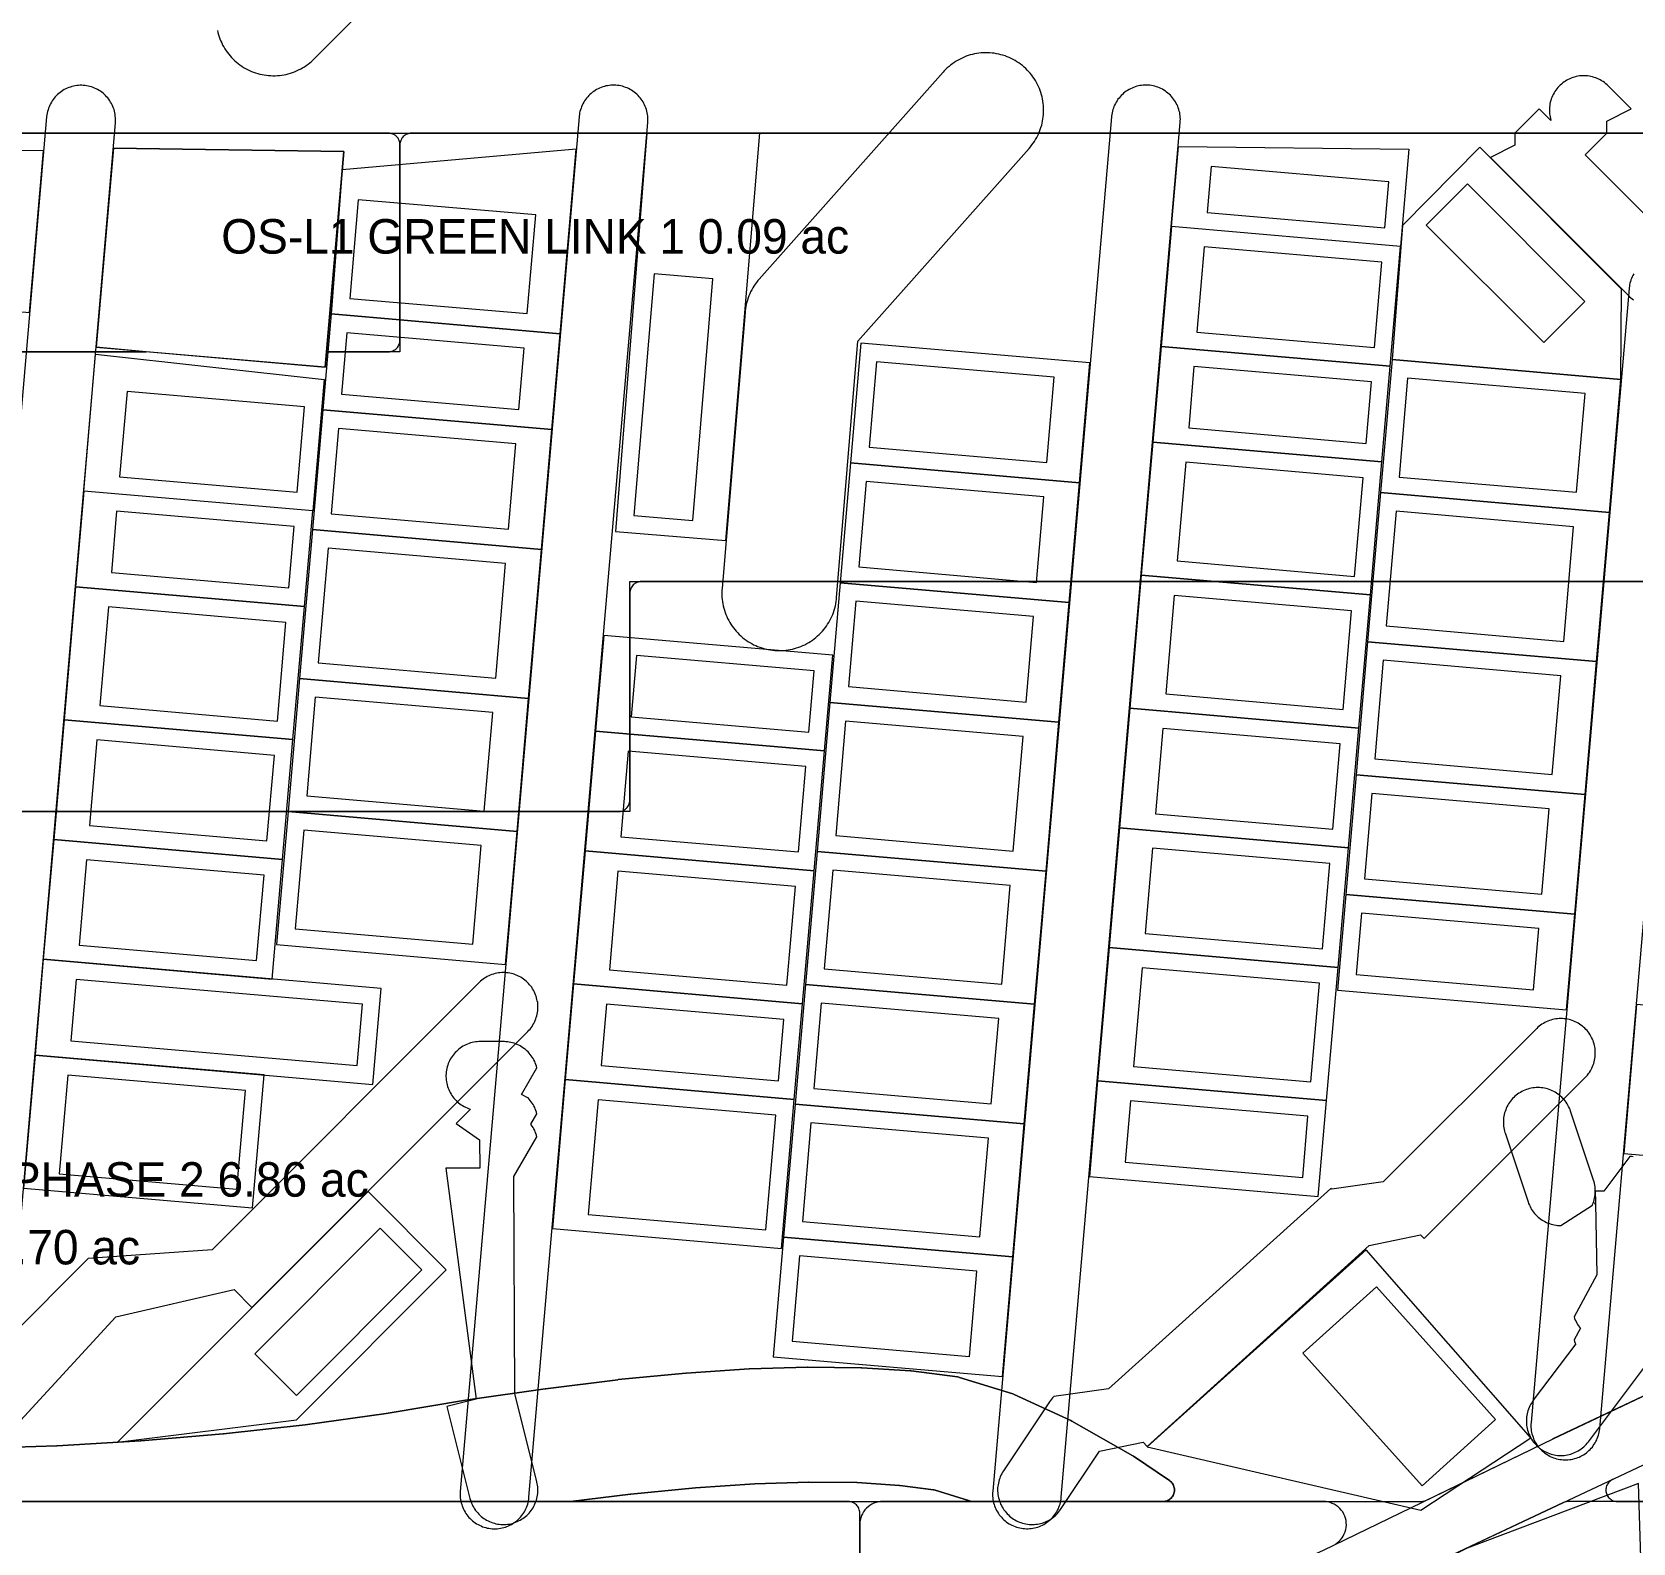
# Model space of a CAD drawing. Extents: x 32 to 940, y -21 to 684.
# Drawn here: x 488 to 627.3, y 286.4 to 417.8 of the extents above; entities that cross this region are included whole.
import ezdxf

# ---------------------------------------------------------------- set-up
doc = ezdxf.new("R2010")
doc.units = 0
for name, color, linetype, lineweight in [('GREEN-IN-VILLAS', 3, 'Continuous', 0), ('GREEN-LANDSCAPE', 3, 'Continuous', 0), ('PLOT', 4, 'Continuous', 0), ('ROAD-PRIMARY', 1, 'Continuous', 0), ('ROAD-TERTIARY', 7, 'Continuous', 0), ('SITE-BOUNDARY', 7, 'Continuous', 0), ('TEXT-ZONE', 7, 'Continuous', 0), ('VILLA-HOUSE', 7, 'Continuous', 0), ('ZONE-CLUBHOUSE', 4, 'Continuous', 0), ('ZONE-VILLAS', 2, 'Continuous', 0)]:
    doc.layers.add(name, color=color, linetype=linetype, lineweight=lineweight)

msp = doc.modelspace()

# ---------------------------------------------------------------- linework, layer by layer
at = {"layer": 'GREEN-IN-VILLAS'}
msp.add_lwpolyline([(493.57, 390.38), (493.58, 390.38), (513.49, 388.65), (513.5, 388.65), (513.5, 388.66), (515.12, 407.41), (515.12, 407.42), (515.11, 407.42), (495.08, 407.7), (495.07, 407.7), (495.07, 407.69), (493.57, 390.38)], close=True, dxfattribs=at)
msp.add_lwpolyline([(460.02, 290), (534.71, 290), (534.83, 290.01), (540.06, 290.65), (540.08, 290.65), (545.7, 291.2), (545.71, 291.2), (550.86, 291.55), (550.88, 291.55), (555.55, 291.69), (555.58, 291.69), (559.76, 291.64), (559.79, 291.64), (563.47, 291.4), (563.5, 291.4), (566.43, 291.02), (566.45, 291.02), (566.47, 291.01), (569.55, 290.05), (569.65, 290.02), (569.75, 290.01), (569.85, 290), (586.39, 290), (586.48, 290), (586.58, 290.02), (586.68, 290.04), (586.77, 290.08), (586.86, 290.12), (586.94, 290.17), (587.02, 290.23), (587.09, 290.29), (587.16, 290.37), (587.22, 290.44), (587.27, 290.53), (587.31, 290.62), (587.34, 290.71), (587.37, 290.8), (587.38, 290.9), (587.39, 291), (587.38, 291.1), (587.37, 291.19), (587.34, 291.29), (587.31, 291.38), (587.27, 291.47), (587.22, 291.56), (587.16, 291.63), (587.09, 291.71), (587.02, 291.77), (586.94, 291.83), (583.81, 293.93), (583.75, 293.96), (578.45, 297), (578.37, 297.05), (573.43, 299.3), (573.32, 299.35), (568.69, 300.79), (568.61, 300.82), (568.52, 300.83), (564.48, 301.36), (564.42, 301.36), (560.18, 301.64), (560.13, 301.64), (555.49, 301.69), (555.45, 301.69), (550.4, 301.54), (550.37, 301.53), (544.9, 301.17), (544.87, 301.17), (538.99, 300.6), (538.96, 300.59), (532.65, 299.81), (532.63, 299.81), (525.89, 298.83), (525.87, 298.83), (518.81, 297.66), (518.79, 297.66), (511.76, 296.68), (511.75, 296.68), (504.64, 295.89), (504.63, 295.89), (497.44, 295.28), (497.43, 295.28), (490.16, 294.85), (490.15, 294.85), (482.8, 294.6)], dxfattribs=at)
at = {"layer": 'GREEN-LANDSCAPE'}
msp.add_lwpolyline([(601.38, 286.3), (601.55, 286.41), (601.7, 286.54), (601.84, 286.68), (601.96, 286.84), (602.07, 287), (602.16, 287.18), (602.23, 287.37), (602.29, 287.56), (602.32, 287.75), (602.34, 287.95), (602.33, 288.15), (602.31, 288.35), (602.26, 288.54), (602.2, 288.73), (602.12, 288.91), (602.02, 289.09), (601.9, 289.25), (601.77, 289.4), (601.62, 289.53), (601.46, 289.65), (601.29, 289.76), (601.11, 289.84), (600.93, 289.91), (600.73, 289.96), (600.54, 289.99), (600.34, 290), (562, 290), (561.8, 289.99), (561.61, 289.96), (561.42, 289.91), (561.23, 289.85), (561.06, 289.76), (560.89, 289.66), (560.73, 289.55), (560.59, 289.41), (560.45, 289.27), (560.34, 289.11), (560.24, 288.94), (560.15, 288.77), (560.09, 288.58), (560.04, 288.39), (560.01, 288.2), (560, 288), (560, 269.78)], dxfattribs=at)
at = {"layer": 'PLOT'}
for points in [[(538.74, 374.37), (548.34, 373.57), (551.3, 409), (541.48, 409)], [(487.77, 393.42), (488.99, 407.48), (468.93, 407.71), (467.84, 395.14)], [(514.01, 393.28), (533.93, 391.55), (535.32, 407.61), (514.98, 405.83)], [(587.12, 400.88), (587.73, 407.85), (607.78, 407.62), (607.05, 399.15)], [(606.31, 389.31), (626.23, 387.59), (626.29, 395.44), (613.95, 407.78), (607.21, 400.97)], [(587.12, 400.88), (586.22, 390.46), (606.15, 388.74), (607.05, 399.15)], [(533.21, 383.22), (533.93, 391.55), (514.01, 393.28), (513.29, 384.95)], [(579.13, 378.6), (580.03, 389.02), (560.11, 390.74), (559.21, 380.33)], [(586.22, 390.46), (585.5, 382.13), (605.43, 380.41), (606.15, 388.74)], [(492.49, 377.88), (493.52, 389.79), (513.4, 387.57), (512.41, 376.16)], [(625.23, 376.02), (626.23, 387.59), (606.31, 389.31), (605.31, 377.74)], [(532.31, 372.81), (533.21, 383.22), (513.29, 384.95), (512.38, 374.53)], [(585.5, 382.13), (584.5, 370.56), (604.43, 368.84), (605.43, 380.41)], [(578.23, 368.19), (579.13, 378.6), (559.21, 380.33), (558.31, 369.91)], [(492.49, 377.88), (491.77, 369.55), (511.69, 367.83), (512.41, 376.16)], [(624.11, 363.06), (625.23, 376.02), (605.31, 377.74), (604.19, 364.78)], [(531.19, 359.85), (532.31, 372.81), (512.38, 374.53), (511.26, 361.58)], [(584.5, 370.56), (583.5, 358.99), (603.43, 357.27), (604.43, 368.84)], [(491.77, 369.55), (490.77, 357.98), (510.69, 356.26), (511.69, 367.83)], [(577.33, 357.78), (578.23, 368.19), (558.31, 369.91), (557.41, 359.5)], [(537.73, 365.33), (537.01, 357), (556.93, 355.28), (557.65, 363.61)], [(623.11, 351.49), (624.11, 363.06), (604.19, 364.78), (603.19, 353.21)], [(530.19, 348.28), (531.19, 359.85), (511.26, 361.58), (510.26, 350.01)], [(576.21, 344.82), (577.33, 357.78), (557.41, 359.5), (556.29, 346.54)], [(490.77, 357.98), (489.87, 347.57), (509.79, 345.84), (510.69, 356.26)], [(583.5, 358.99), (582.6, 348.58), (602.53, 346.86), (603.43, 357.27)], [(537.01, 357), (536.1, 346.59), (556.03, 344.86), (556.93, 355.28)], [(622.21, 341.08), (623.11, 351.49), (603.19, 353.21), (602.28, 342.8)], [(529.19, 336.71), (530.19, 348.28), (510.26, 350.01), (509.26, 338.44)], [(582.6, 348.58), (581.7, 338.17), (601.62, 336.44), (602.53, 346.86)], [(489.87, 347.57), (488.97, 337.16), (508.89, 335.43), (509.79, 345.84)], [(536.1, 346.59), (535.1, 335.02), (555.03, 333.29), (556.03, 344.86)], [(575.21, 333.25), (576.21, 344.82), (556.29, 346.54), (555.29, 334.97)], [(621.49, 332.75), (622.21, 341.08), (602.28, 342.8), (601.56, 334.47)], [(488.97, 337.16), (488.25, 328.83), (517.64, 326.28), (518.36, 334.61)], [(581.7, 338.17), (580.7, 326.6), (600.62, 324.88), (601.62, 336.44)], [(535.1, 335.02), (534.38, 326.69), (554.31, 324.96), (555.03, 333.29)], [(574.31, 322.84), (575.21, 333.25), (555.29, 334.97), (554.38, 324.56)], [(626.47, 320.27), (646.9, 318.5), (648.02, 331.46), (627.59, 333.23)], [(488.25, 328.83), (487.25, 317.26), (507.17, 315.53), (508.17, 327.1)], [(534.38, 326.69), (533.26, 313.73), (553.19, 312.01), (554.31, 324.96)], [(580.7, 326.6), (579.98, 318.27), (599.9, 316.54), (600.62, 324.88)], [(573.31, 311.27), (574.31, 322.84), (554.38, 324.56), (553.38, 312.99)], [(495.43, 295.16), (510.99, 297.1), (524.03, 310.14), (517.22, 316.95)], [(572.41, 300.86), (573.31, 311.27), (553.38, 312.99), (552.48, 302.58)], [(585.02, 294.76), (608.81, 289.25), (618.38, 295.53), (604.06, 311.89)], [(601.83, 280.41), (609.45, 273.83), (628.31, 274.09), (627.75, 291.58), (612.86, 285.95)]]:
    msp.add_lwpolyline(points, close=True, dxfattribs=at)
at = {"layer": 'ROAD-PRIMARY'}
for points in [[(504.12, 417.94), (504.16, 417.75), (504.21, 417.56), (504.27, 417.38), (504.34, 417.2), (504.41, 417.02), (504.49, 416.85), (504.57, 416.67), (504.67, 416.5), (504.77, 416.34), (504.87, 416.18), (504.98, 416.02), (505.1, 415.87), (505.22, 415.72), (505.35, 415.58), (505.49, 415.44), (505.63, 415.31), (505.77, 415.18), (505.92, 415.06), (506.07, 414.95), (506.23, 414.84), (506.39, 414.73), (506.56, 414.64), (506.73, 414.55), (506.9, 414.46), (507.08, 414.38), (507.26, 414.31), (507.44, 414.25), (507.62, 414.19), (507.81, 414.14), (508, 414.1), (508.19, 414.07), (508.38, 414.04), (508.57, 414.02), (508.76, 414.01), (508.95, 414), (509.14, 414), (509.34, 414.01), (509.53, 414.03), (509.72, 414.05), (509.91, 414.08), (510.1, 414.12), (510.28, 414.17), (510.47, 414.22), (510.65, 414.28), (510.83, 414.35), (511.01, 414.42), (511.18, 414.5), (511.36, 414.59), (511.52, 414.68), (511.69, 414.78), (511.85, 414.89), (512, 415), (512.15, 415.12), (512.3, 415.25), (512.44, 415.38), (512.54, 415.46), (544.54, 447.46)], [(421.63, 409), (654, 409)]]:
    msp.add_lwpolyline(points, dxfattribs=at)
msp.add_lwpolyline([(553.19, 364), (553.38, 364.01), (553.58, 364.03), (553.77, 364.06), (553.96, 364.09), (554.14, 364.13), (554.33, 364.18), (554.51, 364.24), (554.7, 364.3), (554.88, 364.37), (555.05, 364.44), (555.23, 364.52), (555.4, 364.61), (555.57, 364.71), (555.73, 364.81), (555.89, 364.92), (556.04, 365.03), (556.19, 365.15), (556.34, 365.28), (556.48, 365.41), (556.61, 365.55), (556.75, 365.69), (556.87, 365.83), (556.99, 365.98), (557.1, 366.14), (557.21, 366.3), (557.31, 366.46), (557.4, 366.63), (557.49, 366.8), (557.57, 366.98), (557.65, 367.15), (557.71, 367.33), (557.77, 367.52), (557.83, 367.7), (557.88, 367.89), (557.91, 368.08), (557.95, 368.27), (557.97, 368.46), (557.98, 368.58), (559.84, 390.92), (574.74, 407.68), (574.86, 407.82), (574.98, 407.98), (575.1, 408.13), (575.2, 408.29), (575.3, 408.45), (575.4, 408.62), (575.49, 408.79), (575.57, 408.97), (575.64, 409.14), (575.71, 409.32), (575.77, 409.51), (575.83, 409.69), (575.87, 409.88), (575.91, 410.06), (575.94, 410.25), (575.97, 410.44), (575.99, 410.64), (576, 410.83), (576, 411.02), (576, 411.21), (575.98, 411.4), (575.96, 411.6), (575.94, 411.79), (575.9, 411.98), (575.86, 412.16), (575.81, 412.35), (575.76, 412.54), (575.7, 412.72), (575.63, 412.9), (575.55, 413.07), (575.47, 413.25), (575.38, 413.42), (575.28, 413.58), (575.18, 413.75), (575.07, 413.9), (574.96, 414.06), (574.84, 414.21), (574.71, 414.35), (574.58, 414.49), (574.44, 414.63), (574.3, 414.76), (574.15, 414.88), (574, 415), (573.84, 415.11), (573.68, 415.22), (573.52, 415.32), (573.35, 415.41), (573.18, 415.5), (573, 415.58), (572.83, 415.65), (572.65, 415.72), (572.46, 415.78), (572.28, 415.83), (572.09, 415.88), (571.9, 415.92), (571.71, 415.95), (571.52, 415.97), (571.33, 415.99), (571.14, 416), (570.95, 416), (570.75, 415.99), (570.56, 415.98), (570.37, 415.96), (570.18, 415.93), (569.99, 415.9), (569.8, 415.86), (569.62, 415.81), (569.43, 415.75), (569.25, 415.69), (569.08, 415.62), (568.9, 415.54), (568.73, 415.45), (568.56, 415.36), (568.39, 415.26), (568.23, 415.16), (568.07, 415.05), (567.92, 414.94), (567.77, 414.81), (567.62, 414.69), (567.48, 414.56), (567.35, 414.42), (567.26, 414.32), (551.26, 396.32), (551.14, 396.18), (551.02, 396.02), (550.9, 395.87), (550.8, 395.71), (550.7, 395.55), (550.6, 395.38), (550.51, 395.21), (550.43, 395.03), (550.36, 394.86), (550.29, 394.68), (550.23, 394.49), (550.17, 394.31), (550.13, 394.12), (550.09, 393.94), (550.06, 393.75), (550.03, 393.56), (550.02, 393.42), (548.02, 369.42), (548, 369.22), (548, 369.03), (548, 368.84), (548.01, 368.65), (548.03, 368.45), (548.05, 368.26), (548.09, 368.07), (548.13, 367.89), (548.17, 367.7), (548.23, 367.51), (548.29, 367.33), (548.35, 367.15), (548.43, 366.98), (548.51, 366.8), (548.6, 366.63), (548.69, 366.46), (548.79, 366.3), (548.9, 366.14), (549.01, 365.98), (549.13, 365.83), (549.26, 365.69), (549.39, 365.54), (549.52, 365.41), (549.66, 365.28), (549.81, 365.15), (549.96, 365.03), (550.11, 364.92), (550.27, 364.81), (550.44, 364.71), (550.6, 364.61), (550.77, 364.52), (550.95, 364.44), (551.12, 364.37), (551.3, 364.3), (551.49, 364.24), (551.67, 364.18), (551.86, 364.13), (552.04, 364.09), (552.23, 364.06), (552.42, 364.03), (552.62, 364.01), (552.81, 364), (553, 364)], close=True, dxfattribs=at)
at = {"layer": 'ROAD-TERTIARY'}
for points in [[(631.15, 399.1), (623.12, 407.12), (625, 409), (625, 410.05), (627.12, 411.12), (625.12, 413.12), (625.02, 413.22), (624.91, 413.31), (624.79, 413.4), (624.68, 413.49), (624.55, 413.57), (624.43, 413.64), (624.3, 413.7), (624.17, 413.76), (624.03, 413.82), (623.9, 413.86), (623.76, 413.9), (623.62, 413.94), (623.48, 413.96), (623.33, 413.98), (623.19, 413.99), (623.04, 414), (622.9, 414), (622.76, 413.99), (622.61, 413.98), (622.47, 413.95), (622.33, 413.92), (622.19, 413.89), (622.05, 413.85), (621.91, 413.8), (621.78, 413.74), (621.65, 413.68), (621.52, 413.61), (621.4, 413.54), (621.28, 413.46), (621.16, 413.37), (621.05, 413.28), (620.94, 413.18), (620.84, 413.08), (620.74, 412.98), (620.65, 412.87), (620.56, 412.75), (620.48, 412.63), (620.41, 412.51), (620.34, 412.38), (620.27, 412.25), (620.22, 412.12), (620.17, 411.98), (620.12, 411.85), (620.08, 411.71), (620.05, 411.56), (620.03, 411.42), (620.01, 411.28), (620, 411.13), (620, 410.99), (620, 410.85), (620.01, 410.7), (620.03, 410.56), (620.06, 410.42), (620.09, 410.28), (620.13, 410.14), (620.14, 410.1), (619.12, 411.12), (617, 409), (617, 407.95), (614.88, 406.88), (626.88, 394.88), (626.98, 394.78), (627.09, 394.69), (627.21, 394.6), (627.32, 394.51)], [(484.9, 290.36), (495.24, 409.91), (495.25, 410.06), (495.25, 410.2), (495.25, 410.34), (495.23, 410.49), (495.21, 410.63), (495.19, 410.77), (495.16, 410.91), (495.12, 411.05), (495.07, 411.19), (495.02, 411.32), (494.96, 411.46), (494.9, 411.59), (494.82, 411.71), (494.75, 411.83), (494.67, 411.95), (494.58, 412.07), (494.48, 412.18), (494.38, 412.28), (494.28, 412.38), (494.17, 412.48), (494.06, 412.57), (493.94, 412.65), (493.82, 412.73), (493.69, 412.8), (493.56, 412.87), (493.43, 412.93), (493.3, 412.98), (493.16, 413.03), (493.02, 413.07), (492.88, 413.1), (492.74, 413.13), (492.6, 413.15), (492.45, 413.16), (492.31, 413.17), (492.17, 413.17), (492.02, 413.16), (491.88, 413.15), (491.74, 413.12), (491.59, 413.1), (491.45, 413.06), (491.32, 413.02), (491.18, 412.97), (491.05, 412.92), (490.92, 412.86), (490.79, 412.79), (490.66, 412.71), (490.54, 412.64), (490.43, 412.55), (490.31, 412.46), (490.2, 412.36), (490.1, 412.26), (490, 412.16), (489.91, 412.05), (489.82, 411.93), (489.74, 411.81), (489.67, 411.69), (489.6, 411.56), (489.53, 411.44), (489.47, 411.3), (489.42, 411.17), (489.38, 411.03), (489.34, 410.89), (489.31, 410.75), (489.28, 410.61), (489.26, 410.46), (489.26, 410.43), (478.92, 290.88)], [(627.34, 396.77), (627.27, 396.64), (627.21, 396.52), (627.15, 396.38), (627.1, 396.25), (627.05, 396.11), (627.01, 395.97), (626.98, 395.83), (626.96, 395.69), (626.94, 395.55), (626.94, 395.51), (618.41, 296.88), (618.4, 296.73), (618.4, 296.59), (618.4, 296.44), (618.41, 296.3), (618.43, 296.16), (618.46, 296.01), (618.49, 295.88), (618.53, 295.74), (618.58, 295.6), (618.63, 295.46), (618.69, 295.33), (618.75, 295.2), (618.82, 295.08), (618.9, 294.95), (618.98, 294.84), (619.07, 294.72), (619.16, 294.61), (619.26, 294.51), (619.37, 294.41), (619.48, 294.31), (619.59, 294.22), (619.71, 294.14), (619.83, 294.06), (619.95, 293.99), (620.08, 293.92), (620.21, 293.86), (620.35, 293.81), (620.48, 293.76), (620.62, 293.72), (620.76, 293.69), (620.9, 293.66), (621.05, 293.64), (621.19, 293.63), (621.34, 293.62), (621.48, 293.62), (621.62, 293.63), (621.77, 293.64), (621.91, 293.66), (622.05, 293.69), (622.19, 293.73), (622.33, 293.77), (622.47, 293.82), (622.6, 293.87), (622.73, 293.93), (622.86, 294), (622.98, 294.07), (623.11, 294.15), (623.22, 294.24), (623.33, 294.33), (623.44, 294.43), (623.54, 294.53), (623.64, 294.63), (623.74, 294.74), (623.82, 294.86), (623.91, 294.98), (623.98, 295.1), (624.05, 295.23), (624.12, 295.35), (624.17, 295.49), (624.23, 295.62), (624.27, 295.76), (624.31, 295.9), (624.34, 296.04), (624.36, 296.18), (624.38, 296.32), (624.38, 296.36), (632.92, 394.99)], [(484, 293.83), (495.29, 306.07), (505.56, 308.44), (507.12, 306.88), (531.12, 330.88), (531.22, 330.98), (531.32, 331.09), (531.4, 331.21), (531.49, 331.32), (531.57, 331.45), (531.64, 331.57), (531.7, 331.7), (531.76, 331.83), (531.82, 331.97), (531.86, 332.1), (531.9, 332.24), (531.94, 332.38), (531.96, 332.52), (531.98, 332.67), (531.99, 332.81), (532, 332.95), (532, 333.1), (531.99, 333.24), (531.98, 333.39), (531.95, 333.53), (531.92, 333.67), (531.89, 333.81), (531.85, 333.95), (531.8, 334.08), (531.74, 334.22), (531.68, 334.35), (531.61, 334.48), (531.54, 334.6), (531.46, 334.72), (531.37, 334.84), (531.28, 334.95), (531.18, 335.06), (531.08, 335.16), (530.98, 335.26), (530.87, 335.35), (530.75, 335.44), (530.63, 335.52), (530.51, 335.59), (530.38, 335.66), (530.25, 335.73), (530.12, 335.78), (529.98, 335.83), (529.85, 335.88), (529.71, 335.92), (529.57, 335.95), (529.42, 335.97), (529.28, 335.99), (529.13, 336), (528.99, 336), (528.85, 336), (528.7, 335.99), (528.56, 335.97), (528.42, 335.94), (528.28, 335.91), (528.14, 335.87), (528, 335.83), (527.86, 335.78), (527.73, 335.72), (527.6, 335.65), (527.48, 335.58), (527.35, 335.51), (527.24, 335.43), (527.12, 335.34), (527.01, 335.25), (526.9, 335.15), (503.66, 311.9), (492.88, 311.12), (478.88, 297.12)], [(627.29, 319.99), (627.14, 320), (627, 320), (624.75, 317), (624, 317), (624.02, 316.02), (623.93, 315.9), (624.02, 315.96), (624.12, 309.72), (622.15, 306.05), (622.2, 305.92), (622.26, 305.78), (622.32, 305.65), (622.39, 305.52), (622.46, 305.4), (622.54, 305.28), (622.63, 305.16), (622.7, 305.07), (622.15, 304.05), (622.2, 303.92), (622.26, 303.78), (622.29, 303.72), (618.6, 298.8), (618.52, 298.68), (618.44, 298.56), (618.37, 298.44), (618.3, 298.31), (618.24, 298.18), (618.19, 298.04), (618.14, 297.9), (618.1, 297.77), (618.07, 297.63), (618.04, 297.48), (618.02, 297.34), (618.01, 297.2), (618, 297.05), (618, 296.91), (618.01, 296.76), (618.02, 296.62), (618.05, 296.48), (618.07, 296.34), (618.11, 296.2), (618.15, 296.06), (618.2, 295.92), (618.26, 295.79), (618.32, 295.66), (618.38, 295.53), (618.46, 295.41), (618.54, 295.29), (618.62, 295.17), (618.72, 295.06), (618.81, 294.95), (618.91, 294.85), (619.02, 294.75), (619.13, 294.65), (619.24, 294.57), (619.36, 294.49), (619.49, 294.41), (619.61, 294.34), (619.74, 294.28), (619.87, 294.22), (620.01, 294.17), (620.15, 294.12), (620.29, 294.09), (620.43, 294.06), (620.57, 294.03), (620.71, 294.01), (620.86, 294), (621, 294), (621.15, 294), (621.29, 294.01), (621.43, 294.03), (621.58, 294.06), (621.72, 294.09), (621.86, 294.12), (621.99, 294.17), (622.13, 294.22), (622.26, 294.28), (622.39, 294.34), (622.52, 294.41), (622.64, 294.49), (622.76, 294.57), (622.87, 294.66), (622.99, 294.75), (623.09, 294.85), (623.19, 294.95), (623.29, 295.06), (623.38, 295.17), (623.4, 295.2), (629.4, 303.2)]]:
    msp.add_lwpolyline(points, dxfattribs=at)
for points in [[(528.46, 287.63), (528.61, 287.65), (528.75, 287.67), (528.89, 287.7), (529.03, 287.73), (529.17, 287.77), (529.3, 287.82), (529.44, 287.88), (529.57, 287.94), (529.7, 288.01), (529.82, 288.08), (529.94, 288.16), (530.06, 288.24), (530.17, 288.33), (530.28, 288.43), (530.38, 288.53), (530.48, 288.64), (530.57, 288.75), (530.66, 288.86), (530.74, 288.98), (530.82, 289.11), (530.89, 289.23), (530.95, 289.36), (531.01, 289.49), (531.06, 289.63), (531.11, 289.76), (531.14, 289.9), (531.18, 290.05), (531.2, 290.19), (531.22, 290.33), (531.22, 290.37), (541.56, 409.92), (541.57, 410.06), (541.57, 410.21), (541.57, 410.35), (541.56, 410.5), (541.54, 410.64), (541.51, 410.78), (541.48, 410.92), (541.44, 411.06), (541.39, 411.2), (541.34, 411.33), (541.28, 411.46), (541.22, 411.59), (541.15, 411.72), (541.07, 411.84), (540.99, 411.96), (540.9, 412.07), (540.8, 412.18), (540.71, 412.29), (540.6, 412.39), (540.49, 412.48), (540.38, 412.57), (540.26, 412.66), (540.14, 412.74), (540.02, 412.81), (539.89, 412.88), (539.76, 412.94), (539.62, 412.99), (539.49, 413.04), (539.35, 413.08), (539.21, 413.11), (539.07, 413.14), (538.92, 413.16), (538.78, 413.17), (538.63, 413.18), (538.49, 413.18), (538.35, 413.17), (538.2, 413.15), (538.06, 413.13), (537.92, 413.11), (537.78, 413.07), (537.64, 413.03), (537.5, 412.98), (537.37, 412.93), (537.24, 412.86), (537.11, 412.8), (536.99, 412.72), (536.87, 412.64), (536.75, 412.56), (536.64, 412.47), (536.53, 412.37), (536.42, 412.27), (536.33, 412.17), (536.23, 412.06), (536.15, 411.94), (536.06, 411.82), (535.99, 411.7), (535.92, 411.57), (535.85, 411.44), (535.8, 411.31), (535.75, 411.18), (535.7, 411.04), (535.66, 410.9), (535.63, 410.76), (535.61, 410.62), (535.59, 410.47), (535.59, 410.44), (525.24, 290.88), (525.24, 290.74), (525.23, 290.6), (525.24, 290.45), (525.25, 290.31), (525.27, 290.16), (525.29, 290.02), (525.33, 289.88), (525.37, 289.74), (525.41, 289.61), (525.46, 289.47), (525.52, 289.34), (525.59, 289.21), (525.66, 289.08), (525.74, 288.96), (525.82, 288.84), (525.91, 288.73), (526, 288.62), (526.1, 288.51), (526.21, 288.41), (526.31, 288.32), (526.43, 288.23), (526.54, 288.14), (526.67, 288.07), (526.79, 287.99), (526.92, 287.93), (527.05, 287.87), (527.18, 287.81), (527.32, 287.77), (527.46, 287.73), (527.6, 287.69), (527.74, 287.67), (527.88, 287.64), (528.03, 287.63), (528.17, 287.63), (528.32, 287.63)], [(574.78, 287.64), (574.93, 287.66), (575.07, 287.68), (575.21, 287.71), (575.35, 287.74), (575.49, 287.78), (575.63, 287.83), (575.76, 287.89), (575.89, 287.95), (576.02, 288.01), (576.14, 288.09), (576.26, 288.17), (576.38, 288.25), (576.49, 288.34), (576.6, 288.44), (576.71, 288.54), (576.8, 288.65), (576.9, 288.76), (576.98, 288.87), (577.07, 288.99), (577.14, 289.11), (577.21, 289.24), (577.28, 289.37), (577.33, 289.5), (577.38, 289.64), (577.43, 289.77), (577.47, 289.91), (577.5, 290.05), (577.52, 290.2), (577.54, 290.34), (577.54, 290.37), (587.89, 409.93), (587.89, 410.07), (587.9, 410.22), (587.89, 410.36), (587.88, 410.5), (587.86, 410.65), (587.84, 410.79), (587.8, 410.93), (587.76, 411.07), (587.72, 411.21), (587.67, 411.34), (587.61, 411.47), (587.54, 411.6), (587.47, 411.73), (587.39, 411.85), (587.31, 411.97), (587.22, 412.08), (587.13, 412.19), (587.03, 412.3), (586.92, 412.4), (586.82, 412.49), (586.7, 412.58), (586.59, 412.67), (586.46, 412.74), (586.34, 412.82), (586.21, 412.88), (586.08, 412.94), (585.95, 413), (585.81, 413.04), (585.67, 413.08), (585.53, 413.12), (585.39, 413.15), (585.25, 413.17), (585.1, 413.18), (584.96, 413.19), (584.81, 413.19), (584.67, 413.18), (584.52, 413.16), (584.38, 413.14), (584.24, 413.11), (584.1, 413.08), (583.96, 413.04), (583.83, 412.99), (583.69, 412.93), (583.56, 412.87), (583.43, 412.81), (583.31, 412.73), (583.19, 412.65), (583.07, 412.57), (582.96, 412.48), (582.85, 412.38), (582.75, 412.28), (582.65, 412.17), (582.56, 412.06), (582.47, 411.95), (582.39, 411.83), (582.31, 411.71), (582.24, 411.58), (582.18, 411.45), (582.12, 411.32), (582.07, 411.18), (582.02, 411.05), (581.99, 410.91), (581.95, 410.77), (581.93, 410.62), (581.91, 410.48), (581.91, 410.44), (571.57, 290.89), (571.56, 290.75), (571.56, 290.6), (571.56, 290.46), (571.57, 290.31), (571.59, 290.17), (571.62, 290.03), (571.65, 289.89), (571.69, 289.75), (571.74, 289.61), (571.79, 289.48), (571.85, 289.35), (571.91, 289.22), (571.98, 289.09), (572.06, 288.97), (572.14, 288.85), (572.23, 288.74), (572.33, 288.63), (572.42, 288.52), (572.53, 288.42), (572.64, 288.33), (572.75, 288.24), (572.87, 288.15), (572.99, 288.07), (573.11, 288), (573.24, 287.94), (573.37, 287.88), (573.51, 287.82), (573.64, 287.77), (573.78, 287.73), (573.92, 287.7), (574.07, 287.67), (574.21, 287.65), (574.35, 287.64), (574.5, 287.63), (574.64, 287.63)], [(575.17, 288), (575.31, 288.02), (575.46, 288.04), (575.6, 288.06), (575.74, 288.09), (575.88, 288.13), (576.01, 288.18), (576.15, 288.23), (576.28, 288.29), (576.41, 288.35), (576.54, 288.42), (576.66, 288.5), (576.78, 288.58), (576.89, 288.67), (577, 288.76), (577.11, 288.86), (577.21, 288.97), (577.3, 289.08), (577.39, 289.19), (577.48, 289.31), (580.86, 294.38), (584.65, 295.16), (585.01, 294.77), (604.32, 312.27), (608.8, 313.19), (609.12, 312.88), (623.12, 326.88), (623.22, 326.98), (623.32, 327.09), (623.4, 327.21), (623.49, 327.32), (623.57, 327.45), (623.64, 327.57), (623.7, 327.7), (623.76, 327.83), (623.82, 327.97), (623.86, 328.1), (623.9, 328.24), (623.94, 328.38), (623.96, 328.52), (623.98, 328.67), (623.99, 328.81), (624, 328.95), (624, 329.1), (623.99, 329.24), (623.98, 329.39), (623.95, 329.53), (623.92, 329.67), (623.89, 329.81), (623.85, 329.95), (623.8, 330.08), (623.74, 330.22), (623.68, 330.35), (623.61, 330.48), (623.54, 330.6), (623.46, 330.72), (623.37, 330.84), (623.28, 330.95), (623.18, 331.06), (623.08, 331.16), (622.98, 331.26), (622.87, 331.35), (622.75, 331.44), (622.63, 331.52), (622.51, 331.59), (622.38, 331.66), (622.25, 331.73), (622.12, 331.78), (621.98, 331.83), (621.85, 331.88), (621.71, 331.92), (621.57, 331.95), (621.42, 331.97), (621.28, 331.99), (621.13, 332), (620.99, 332), (620.85, 332), (620.7, 331.99), (620.56, 331.97), (620.42, 331.94), (620.28, 331.91), (620.14, 331.87), (620, 331.83), (619.86, 331.78), (619.73, 331.72), (619.6, 331.65), (619.48, 331.58), (619.35, 331.51), (619.24, 331.43), (619.12, 331.34), (619.01, 331.25), (618.9, 331.15), (605.55, 317.79), (601.07, 317.15), (600.99, 317.23), (581.64, 299.8), (576.88, 299.12), (576.78, 299.02), (576.68, 298.91), (576.6, 298.79), (576.51, 298.68), (572.5, 292.66), (572.43, 292.54), (572.36, 292.42), (572.29, 292.29), (572.23, 292.16), (572.18, 292.02), (572.13, 291.88), (572.09, 291.75), (572.06, 291.6), (572.04, 291.46), (572.02, 291.32), (572, 291.18), (572, 291.03), (572, 290.89), (572.01, 290.74), (572.03, 290.6), (572.05, 290.46), (572.08, 290.31), (572.12, 290.18), (572.16, 290.04), (572.21, 289.9), (572.26, 289.77), (572.33, 289.64), (572.4, 289.51), (572.47, 289.39), (572.55, 289.27), (572.64, 289.15), (572.73, 289.04), (572.83, 288.93), (572.93, 288.83), (573.03, 288.73), (573.15, 288.64), (573.26, 288.56), (573.38, 288.47), (573.5, 288.4), (573.63, 288.33), (573.76, 288.27), (573.89, 288.21), (574.03, 288.16), (574.17, 288.12), (574.31, 288.08), (574.45, 288.05), (574.59, 288.03), (574.74, 288.01), (574.88, 288), (575.02, 288)], [(529.21, 288.01), (529.36, 288.02), (529.5, 288.04), (529.64, 288.07), (529.78, 288.1), (529.92, 288.14), (530.05, 288.19), (530.19, 288.25), (530.32, 288.31), (530.45, 288.37), (530.57, 288.45), (530.69, 288.52), (530.81, 288.61), (530.92, 288.7), (531.03, 288.79), (531.14, 288.89), (531.24, 289), (531.33, 289.11), (531.42, 289.22), (531.5, 289.34), (531.58, 289.46), (531.65, 289.59), (531.71, 289.72), (531.77, 289.85), (531.82, 289.99), (531.87, 290.12), (531.91, 290.26), (531.94, 290.4), (531.97, 290.55), (531.98, 290.69), (532, 290.83), (532, 290.98), (532, 291.12), (531.99, 291.27), (531.97, 291.41), (531.95, 291.55), (531.92, 291.69), (531.91, 291.73), (530, 299.37), (529.92, 318.26), (531.91, 321.73), (531.87, 321.87), (531.83, 322), (531.77, 322.14), (531.72, 322.27), (531.65, 322.4), (531.58, 322.53), (531.51, 322.65), (531.42, 322.77), (531.39, 322.82), (531.91, 323.73), (531.87, 323.87), (531.83, 324), (531.77, 324.14), (531.72, 324.27), (531.65, 324.4), (531.58, 324.53), (531.51, 324.65), (531.42, 324.77), (531.34, 324.88), (531.24, 324.99), (531.14, 325.1), (531.12, 325.12), (530.57, 325.4), (531.91, 327.73), (531.87, 327.87), (531.83, 328), (531.77, 328.14), (531.72, 328.27), (531.65, 328.4), (531.58, 328.53), (531.51, 328.65), (531.42, 328.77), (531.34, 328.88), (531.24, 328.99), (531.14, 329.1), (531.04, 329.2), (530.93, 329.3), (530.82, 329.38), (530.7, 329.47), (530.58, 329.55), (530.46, 329.62), (530.33, 329.69), (530.2, 329.75), (530.07, 329.81), (529.93, 329.85), (529.79, 329.89), (529.65, 329.93), (529.51, 329.96), (529.37, 329.98), (529.22, 329.99), (529.08, 330), (529, 330), (527, 330), (526.86, 330), (526.71, 329.99), (526.57, 329.97), (526.43, 329.94), (526.28, 329.91), (526.14, 329.88), (526.01, 329.83), (525.87, 329.78), (525.74, 329.72), (525.61, 329.66), (525.48, 329.59), (525.36, 329.51), (525.24, 329.43), (525.13, 329.34), (525.02, 329.25), (524.91, 329.15), (524.81, 329.05), (524.71, 328.94), (524.62, 328.83), (524.54, 328.71), (524.46, 328.59), (524.38, 328.47), (524.32, 328.34), (524.25, 328.21), (524.2, 328.08), (524.15, 327.94), (524.11, 327.8), (524.07, 327.66), (524.05, 327.52), (524.02, 327.38), (524.01, 327.23), (524, 327.09), (524, 326.95), (524.01, 326.8), (524.02, 326.66), (524.04, 326.51), (524.07, 326.37), (524.1, 326.23), (524.14, 326.09), (524.19, 325.96), (524.24, 325.82), (524.3, 325.69), (524.37, 325.56), (524.44, 325.44), (524.52, 325.32), (524.6, 325.2), (524.69, 325.08), (524.78, 324.98), (524.88, 324.87), (524.99, 324.77), (525.1, 324.68), (525.21, 324.59), (525.33, 324.51), (525.45, 324.43), (525.58, 324.36), (525.71, 324.29), (525.84, 324.23), (525.97, 324.18), (526.11, 324.13), (526.13, 324.13), (524.88, 322.88), (526.91, 321.46), (526.95, 319), (524, 319), (526.62, 298.9), (524.09, 298.27), (526.09, 290.27), (526.13, 290.13), (526.17, 290), (526.23, 289.86), (526.28, 289.73), (526.35, 289.6), (526.42, 289.47), (526.49, 289.35), (526.58, 289.23), (526.66, 289.12), (526.76, 289.01), (526.86, 288.9), (526.96, 288.8), (527.07, 288.7), (527.18, 288.62), (527.3, 288.53), (527.42, 288.45), (527.54, 288.38), (527.67, 288.31), (527.8, 288.25), (527.93, 288.19), (528.07, 288.15), (528.21, 288.11), (528.35, 288.07), (528.49, 288.04), (528.63, 288.02), (528.78, 288.01), (528.92, 288), (529.07, 288)], [(623.74, 315.78), (623.76, 315.82), (623.81, 315.96), (623.86, 316.1), (623.9, 316.23), (623.93, 316.37), (623.96, 316.52), (623.98, 316.66), (623.99, 316.8), (624, 316.95), (624, 317.09), (623.99, 317.24), (623.98, 317.38), (623.95, 317.52), (623.93, 317.66), (623.89, 317.8), (623.85, 317.94), (623.85, 317.95), (621.85, 323.95), (621.8, 324.08), (621.74, 324.22), (621.68, 324.35), (621.61, 324.48), (621.54, 324.6), (621.46, 324.72), (621.37, 324.84), (621.28, 324.95), (621.18, 325.06), (621.08, 325.16), (620.98, 325.26), (620.87, 325.35), (620.75, 325.44), (620.63, 325.52), (620.51, 325.59), (620.38, 325.66), (620.25, 325.73), (620.12, 325.78), (619.98, 325.83), (619.85, 325.88), (619.71, 325.92), (619.57, 325.95), (619.42, 325.97), (619.28, 325.99), (619.14, 326), (618.99, 326), (618.85, 326), (618.7, 325.99), (618.56, 325.97), (618.42, 325.94), (618.28, 325.91), (618.14, 325.87), (618, 325.83), (617.87, 325.78), (617.73, 325.72), (617.6, 325.65), (617.48, 325.58), (617.35, 325.51), (617.24, 325.43), (617.12, 325.34), (617.01, 325.25), (616.9, 325.15), (616.8, 325.04), (616.71, 324.94), (616.62, 324.82), (616.53, 324.71), (616.45, 324.58), (616.38, 324.46), (616.31, 324.33), (616.25, 324.2), (616.2, 324.07), (616.15, 323.93), (616.11, 323.79), (616.07, 323.65), (616.04, 323.51), (616.02, 323.37), (616.01, 323.23), (616, 323.08), (616, 322.94), (616.01, 322.79), (616.02, 322.65), (616.04, 322.51), (616.07, 322.36), (616.1, 322.22), (616.14, 322.08), (616.15, 322.05), (618.15, 316.05), (618.2, 315.92), (618.26, 315.78), (618.32, 315.65), (618.39, 315.52), (618.46, 315.4), (618.54, 315.28), (618.63, 315.16), (618.72, 315.05), (618.82, 314.94), (618.92, 314.84), (619.02, 314.74), (619.13, 314.65), (619.25, 314.56), (619.37, 314.48), (619.49, 314.41), (619.62, 314.34), (619.75, 314.27), (619.88, 314.22), (620.02, 314.17), (620.15, 314.12), (620.29, 314.08), (620.43, 314.05), (620.58, 314.03), (620.72, 314.01), (620.86, 314), (621, 314)]]:
    msp.add_lwpolyline(points, close=True, dxfattribs=at)
at = {"layer": 'SITE-BOUNDARY'}
for points in [[(471.93, 196.56), (522.73, 238.83), (522.74, 238.84), (522.76, 238.85), (544.01, 254.02), (557.13, 265.22), (557.14, 265.23), (557.15, 265.24), (559.21, 266.22), (574.88, 273.76), (574.88, 273.76), (585.83, 278.88), (589.36, 280.56), (590.97, 281.48), (590.98, 281.49), (591, 281.5), (600.35, 285.78), (620.33, 295.46), (620.33, 295.46), (643.47, 306.4)], [(631.78, 294.87), (625.57, 291.94), (625.57, 291.94), (605, 282.25), (605, 282.25), (595.39, 277.74), (595.39, 277.74), (589.5, 275.02), (585.91, 273.37), (577.17, 269.31), (560.32, 261.48), (545.91, 250.41), (537.28, 242.85), (531.21, 237.53), (530.56, 236.96), (525.04, 232.04), (525.04, 232.04), (504.83, 213.96), (504.83, 213.96), (462.75, 177.02)]]:
    msp.add_lwpolyline(points, dxfattribs=at)
at = {"layer": 'VILLA-HOUSE'}
for points in [[(590.59, 406.1), (590.24, 402.11), (605.68, 400.78), (606.03, 404.76)], [(623.1, 394.38), (612.89, 404.6), (609.29, 401), (619.51, 390.79)], [(531.07, 393.31), (531.81, 401.89), (516.37, 403.22), (515.63, 394.64)], [(589.98, 399.12), (589.34, 391.7), (604.78, 390.36), (605.42, 397.79)], [(545.48, 375.31), (547.23, 396.34), (542.11, 396.76), (540.36, 375.74)], [(530.35, 384.98), (530.81, 390.32), (515.37, 391.65), (514.91, 386.31)], [(576.27, 380.36), (576.92, 387.78), (561.47, 389.12), (560.83, 381.69)], [(589.08, 388.71), (588.62, 383.37), (604.06, 382.03), (604.52, 387.37)], [(622.37, 377.77), (623.11, 386.35), (607.67, 387.69), (606.93, 379.1)], [(496.25, 386.54), (495.61, 379.12), (511.05, 377.78), (511.69, 385.2)], [(529.45, 374.56), (530.09, 381.99), (514.65, 383.32), (514.01, 375.9)], [(588.36, 380.38), (587.62, 371.8), (603.06, 370.46), (603.8, 379.04)], [(575.37, 369.94), (576.02, 377.37), (560.57, 378.7), (559.93, 371.28)], [(495.35, 376.13), (494.89, 370.79), (510.33, 369.45), (510.79, 374.79)], [(621.25, 364.81), (622.11, 374.78), (606.67, 376.12), (605.81, 366.15)], [(528.33, 361.61), (529.19, 371.58), (513.75, 372.91), (512.89, 362.94)], [(494.63, 367.8), (493.89, 359.22), (509.33, 357.88), (510.07, 366.46)], [(574.47, 359.53), (575.12, 366.96), (559.67, 368.29), (559.03, 360.87)], [(587.36, 368.81), (586.62, 360.23), (602.06, 358.89), (602.8, 367.47)], [(540.59, 363.58), (540.12, 358.24), (555.57, 356.9), (556.03, 362.24)], [(620.25, 353.24), (620.99, 361.82), (605.55, 363.16), (604.81, 354.58)], [(527.33, 350.04), (528.07, 358.62), (512.63, 359.95), (511.89, 351.37)], [(573.35, 346.57), (574.21, 356.54), (558.77, 357.88), (557.91, 347.91)], [(586.36, 357.24), (585.72, 349.82), (601.16, 348.48), (601.8, 355.91)], [(493.63, 356.23), (492.99, 348.8), (508.43, 347.47), (509.07, 354.89)], [(539.86, 355.25), (539.22, 347.82), (554.67, 346.49), (555.31, 353.91)], [(619.35, 342.83), (619.99, 350.25), (604.55, 351.59), (603.91, 344.16)], [(526.33, 338.47), (527.07, 347.05), (511.63, 348.38), (510.89, 339.8)], [(492.73, 345.82), (492.08, 338.39), (507.53, 337.06), (508.17, 344.48)], [(585.46, 346.83), (584.82, 339.4), (600.26, 338.07), (600.9, 345.49)], [(538.96, 344.83), (538.22, 336.25), (553.66, 334.92), (554.41, 343.5)], [(572.35, 335), (573.09, 343.58), (557.65, 344.92), (556.91, 336.34)], [(618.63, 334.5), (619.09, 339.84), (603.65, 341.18), (603.19, 335.83)], [(584.56, 336.42), (583.82, 327.83), (599.26, 326.5), (600, 335.08)], [(491.83, 335.4), (491.36, 330.06), (516.27, 327.91), (516.73, 333.25)], [(537.96, 333.26), (537.5, 327.92), (552.94, 326.59), (553.41, 331.93)], [(571.45, 324.59), (572.09, 332.02), (556.65, 333.35), (556.01, 325.93)], [(491.11, 327.07), (490.36, 318.49), (505.81, 317.16), (506.55, 325.74)], [(537.24, 324.93), (536.38, 314.96), (551.82, 313.63), (552.69, 323.6)], [(583.56, 324.85), (583.1, 319.5), (598.54, 318.17), (599, 323.51)], [(570.45, 313.02), (571.19, 321.6), (555.75, 322.94), (555.01, 314.36)], [(518.28, 313.77), (507.36, 302.85), (510.99, 299.22), (521.91, 310.14)], [(569.55, 302.61), (570.19, 310.03), (554.75, 311.37), (554.11, 303.94)], [(604.95, 308.66), (598.55, 302.89), (608.92, 291.37), (615.32, 297.13)]]:
    msp.add_lwpolyline(points, close=True, dxfattribs=at)
at = {"layer": 'ZONE-CLUBHOUSE'}
msp.add_lwpolyline([(560, 267.23), (560, 289), (560, 289.1), (559.98, 289.2), (559.96, 289.29), (559.92, 289.38), (559.88, 289.47), (559.83, 289.56), (559.77, 289.63), (559.71, 289.71), (559.63, 289.77), (559.56, 289.83), (559.47, 289.88), (559.38, 289.92), (559.29, 289.96), (559.2, 289.98), (559.1, 290), (559, 290), (461, 290)], dxfattribs=at)
at = {"layer": 'ZONE-VILLAS'}
for points in [[(421, 390), (497.92, 390), (493.58, 390.38), (493.57, 390.38), (493.57, 390.38), (495.07, 407.69), (495.07, 407.7), (495.08, 407.7), (515.11, 407.42), (515.12, 407.42), (515.12, 407.41), (513.61, 390), (519, 390), (519.1, 390), (519.2, 390.02), (519.29, 390.04), (519.38, 390.08), (519.47, 390.12), (519.56, 390.17), (519.63, 390.23), (519.71, 390.29), (519.77, 390.37), (519.83, 390.44), (519.88, 390.53), (519.92, 390.62), (519.96, 390.71), (519.98, 390.8), (520, 390.9), (520, 391), (520, 408), (520, 408.1), (519.98, 408.2), (519.96, 408.29), (519.92, 408.38), (519.88, 408.47), (519.83, 408.56), (519.77, 408.63), (519.71, 408.71), (519.63, 408.77), (519.56, 408.83), (519.47, 408.88), (519.38, 408.92), (519.29, 408.96), (519.2, 408.98), (519.1, 409), (519, 409), (421.95, 409)], [(639, 409), (521, 409), (520.9, 409), (520.8, 408.98), (520.71, 408.96), (520.62, 408.92), (520.53, 408.88), (520.44, 408.83), (520.37, 408.77), (520.29, 408.71), (520.23, 408.63), (520.17, 408.56), (520.12, 408.47), (520.08, 408.38), (520.04, 408.29), (520.02, 408.2), (520, 408.1), (520, 408), (520, 390.02), (520, 390), (519.98, 390), (513.61, 390), (513.5, 388.66), (513.5, 388.65), (513.49, 388.65), (497.92, 390), (421, 390)], [(480.02, 350), (539, 350), (539.1, 350), (539.2, 350.02), (539.29, 350.04), (539.38, 350.08), (539.47, 350.12), (539.56, 350.17), (539.63, 350.23), (539.71, 350.29), (539.77, 350.37), (539.83, 350.44), (539.88, 350.53), (539.92, 350.62), (539.96, 350.71), (539.98, 350.8), (540, 350.9), (540, 351), (540, 369.98), (540, 370), (540.02, 370), (639, 370)], [(649.98, 370), (541, 370), (540.9, 370), (540.8, 369.98), (540.71, 369.96), (540.62, 369.92), (540.53, 369.88), (540.44, 369.83), (540.37, 369.77), (540.29, 369.71), (540.23, 369.63), (540.17, 369.56), (540.12, 369.47), (540.08, 369.38), (540.04, 369.29), (540.02, 369.2), (540, 369.1), (540, 369), (540, 350.02), (540, 350), (539.98, 350), (481, 350)], [(482.8, 294.6), (490.15, 294.85), (490.16, 294.85), (497.43, 295.28), (497.44, 295.28), (504.63, 295.89), (504.64, 295.89), (511.75, 296.68), (511.76, 296.68), (518.79, 297.66), (518.81, 297.66), (525.87, 298.83), (525.89, 298.83), (532.63, 299.81), (532.65, 299.81), (538.96, 300.59), (538.99, 300.6), (544.87, 301.17), (544.9, 301.17), (550.37, 301.53), (550.4, 301.54), (555.45, 301.69), (555.49, 301.69), (560.13, 301.64), (560.18, 301.64), (564.42, 301.36), (564.48, 301.36), (568.52, 300.83), (568.61, 300.82), (568.69, 300.79), (573.32, 299.35), (573.43, 299.3), (578.37, 297.05), (578.45, 297), (583.75, 293.96), (583.81, 293.93), (586.94, 291.83), (587.02, 291.77), (587.09, 291.71), (587.16, 291.63), (587.22, 291.56), (587.27, 291.47), (587.31, 291.38), (587.34, 291.29), (587.37, 291.19), (587.38, 291.1), (587.39, 291), (587.38, 290.9), (587.37, 290.8), (587.34, 290.71), (587.31, 290.62), (587.27, 290.53), (587.22, 290.44), (587.16, 290.37), (587.09, 290.29), (587.02, 290.23), (586.94, 290.17), (586.86, 290.12), (586.77, 290.08), (586.68, 290.04), (586.58, 290.02), (586.48, 290), (586.39, 290), (608.82, 290), (608.91, 290), (609, 290.02), (609.09, 290.04), (609.18, 290.06), (609.26, 290.1), (609.26, 290.1), (620.33, 295.46), (620.33, 295.46), (620.34, 295.47), (643.23, 306.28)], [(631.78, 294.87), (625.57, 291.94), (625.49, 291.9), (625.4, 291.86), (625.32, 291.81), (625.25, 291.75), (625.18, 291.68), (625.12, 291.6), (625.06, 291.52), (625.02, 291.44), (624.98, 291.35), (624.95, 291.26), (624.93, 291.16), (624.92, 291.07), (624.92, 290.97), (624.92, 290.88), (624.94, 290.78), (624.96, 290.69), (625, 290.6), (625.04, 290.51), (625.09, 290.43), (625.15, 290.35), (625.22, 290.28), (625.29, 290.22), (625.37, 290.16), (625.45, 290.11), (625.54, 290.07), (625.63, 290.04), (625.72, 290.02), (625.82, 290), (625.91, 290), (659, 290)], [(659.98, 290), (621.67, 290), (621.56, 289.99), (621.45, 289.98), (621.35, 289.95), (621.24, 289.9), (621.24, 289.9), (605, 282.25)]]:
    msp.add_lwpolyline(points, dxfattribs=at)
msp.add_lwpolyline([(534.71, 290), (569.85, 290), (569.75, 290.01), (569.65, 290.02), (569.55, 290.05), (566.47, 291.01), (566.45, 291.02), (566.43, 291.02), (563.5, 291.4), (563.47, 291.4), (559.79, 291.64), (559.76, 291.64), (555.58, 291.69), (555.55, 291.69), (550.88, 291.55), (550.86, 291.55), (545.71, 291.2), (545.7, 291.2), (540.08, 290.65), (540.06, 290.65), (534.83, 290.01)], close=True, dxfattribs=at)

# ---------------------------------------------------------------- texts
at = {"layer": 'TEXT-ZONE'}
for s, p in [('OS-L1 GREEN LINK 1 0.09 ac', (504.45, 398.53)), ('C09 VILLAS · PHASE 2 6.86 ac', (460.42, 316.51)), ('OS-L2 GREEN LINK 2 0.70 ac', (442.76, 310.62))]:
    msp.add_text(s, height=3, dxfattribs=at).set_placement(p)

doc.saveas('drawing.dxf')
